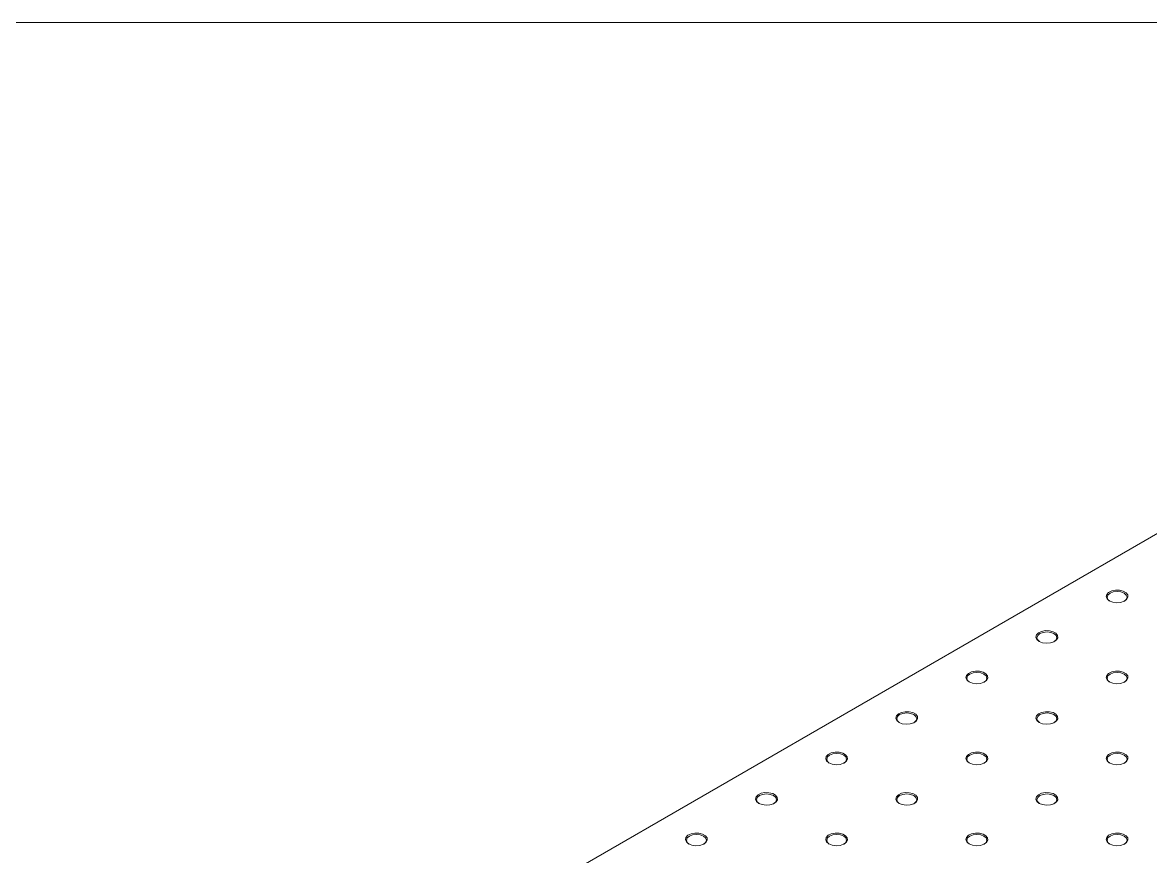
# Model space of a CAD drawing. Header units: inches. Extents: x 0.1 to 10.9, y 0 to 8.5.
# Drawn here: x 6.836 to 7.87, y 7.686 to 8.451 of the extents above; entities that cross this region are included whole.
import ezdxf

# ---------------------------------------------------------------- set-up
doc = ezdxf.new("R2010")
doc.units = ezdxf.units.IN
doc.header["$MEASUREMENT"] = 0

msp = doc.modelspace()

# ---------------------------------------------------------------- linework, layer by layer
at = {"color": 7, "linetype": 'Continuous', "lineweight": 18}
for p, q in [((0.0622, 8.4506), (10.9445, 8.4506)), ((8.4753, 8.3279), (7.3343, 7.6692))]:
    msp.add_line(p, q, dxfattribs=at)
at = {"color": 7, "linetype": 'Continuous', "lineweight": 18, "flags": 128}
for points in [[(7.8327, 7.9206), (7.8307, 7.9224), (7.8298, 7.9245), (7.8303, 7.9266), (7.8321, 7.9284), (7.835, 7.9298), (7.8385, 7.9305), (7.8421, 7.9304), (7.8455, 7.9295), (7.8481, 7.928), (7.8496, 7.9261), (7.8498, 7.9239), (7.8486, 7.9219), (7.8463, 7.9203), (7.843, 7.9192), (7.8394, 7.9189), (7.8358, 7.9194), (7.8327, 7.9206)], [(7.8466, 7.9204), (7.8483, 7.922), (7.849, 7.924), (7.8483, 7.926), (7.8463, 7.9277), (7.8433, 7.9289), (7.8398, 7.9293), (7.8363, 7.9289), (7.8334, 7.9277), (7.8314, 7.926), (7.8307, 7.924), (7.8314, 7.922), (7.8331, 7.9204)], [(7.7685, 7.8835), (7.7664, 7.8853), (7.7655, 7.8874), (7.766, 7.8895), (7.7678, 7.8913), (7.7707, 7.8927), (7.7742, 7.8934), (7.7779, 7.8933), (7.7812, 7.8924), (7.7838, 7.8909), (7.7853, 7.889), (7.7855, 7.8868), (7.7843, 7.8848), (7.782, 7.8832), (7.7788, 7.8821), (7.7751, 7.8818), (7.7715, 7.8823), (7.7685, 7.8835)], [(7.7823, 7.8833), (7.784, 7.8849), (7.7847, 7.8869), (7.784, 7.8889), (7.782, 7.8906), (7.7791, 7.8918), (7.7756, 7.8922), (7.7721, 7.8918), (7.7691, 7.8906), (7.7671, 7.8889), (7.7664, 7.8869), (7.7671, 7.8849), (7.7688, 7.8833)], [(7.7042, 7.8464), (7.7021, 7.8482), (7.7012, 7.8502), (7.7018, 7.8524), (7.7035, 7.8542), (7.7064, 7.8556), (7.7099, 7.8563), (7.7136, 7.8562), (7.717, 7.8553), (7.7196, 7.8538), (7.7211, 7.8518), (7.7212, 7.8497), (7.7201, 7.8477), (7.7177, 7.8461), (7.7145, 7.845), (7.7108, 7.8447), (7.7072, 7.8452), (7.7042, 7.8464)], [(7.718, 7.8462), (7.7197, 7.8478), (7.7204, 7.8498), (7.7197, 7.8518), (7.7177, 7.8535), (7.7148, 7.8546), (7.7113, 7.855), (7.7078, 7.8546), (7.7048, 7.8535), (7.7028, 7.8518), (7.7021, 7.8498), (7.7028, 7.8478), (7.7045, 7.8462)], [(7.8327, 7.8464), (7.8307, 7.8482), (7.8298, 7.8502), (7.8303, 7.8524), (7.8321, 7.8542), (7.835, 7.8556), (7.8385, 7.8563), (7.8421, 7.8562), (7.8455, 7.8553), (7.8481, 7.8538), (7.8496, 7.8518), (7.8498, 7.8497), (7.8486, 7.8477), (7.8463, 7.8461), (7.843, 7.845), (7.8394, 7.8447), (7.8358, 7.8452), (7.8327, 7.8464)], [(7.8466, 7.8462), (7.8483, 7.8478), (7.849, 7.8498), (7.8483, 7.8518), (7.8463, 7.8535), (7.8433, 7.8546), (7.8398, 7.855), (7.8363, 7.8546), (7.8334, 7.8535), (7.8314, 7.8518), (7.8307, 7.8498), (7.8314, 7.8478), (7.8331, 7.8462)], [(7.6399, 7.8093), (7.6378, 7.8111), (7.637, 7.8131), (7.6375, 7.8152), (7.6393, 7.8171), (7.6421, 7.8185), (7.6456, 7.8191), (7.6493, 7.8191), (7.6527, 7.8182), (7.6553, 7.8167), (7.6568, 7.8147), (7.6569, 7.8126), (7.6558, 7.8106), (7.6534, 7.8089), (7.6502, 7.8079), (7.6465, 7.8076), (7.6429, 7.8081), (7.6399, 7.8093)], [(7.6538, 7.8091), (7.6554, 7.8106), (7.6561, 7.8127), (7.6554, 7.8147), (7.6535, 7.8164), (7.6505, 7.8175), (7.647, 7.8179), (7.6435, 7.8175), (7.6405, 7.8164), (7.6386, 7.8147), (7.6379, 7.8127), (7.6386, 7.8106), (7.6402, 7.8091)], [(7.7685, 7.8093), (7.7664, 7.8111), (7.7655, 7.8131), (7.766, 7.8152), (7.7678, 7.8171), (7.7707, 7.8185), (7.7742, 7.8191), (7.7779, 7.8191), (7.7812, 7.8182), (7.7838, 7.8167), (7.7853, 7.8147), (7.7855, 7.8126), (7.7843, 7.8106), (7.782, 7.8089), (7.7788, 7.8079), (7.7751, 7.8076), (7.7715, 7.8081), (7.7685, 7.8093)], [(7.7823, 7.8091), (7.784, 7.8106), (7.7847, 7.8127), (7.784, 7.8147), (7.782, 7.8164), (7.7791, 7.8175), (7.7756, 7.8179), (7.7721, 7.8175), (7.7691, 7.8164), (7.7671, 7.8147), (7.7664, 7.8127), (7.7671, 7.8106), (7.7688, 7.8091)], [(7.5756, 7.7722), (7.5735, 7.774), (7.5727, 7.776), (7.5732, 7.7781), (7.575, 7.78), (7.5778, 7.7814), (7.5813, 7.782), (7.585, 7.7819), (7.5884, 7.7811), (7.591, 7.7796), (7.5925, 7.7776), (7.5927, 7.7755), (7.5915, 7.7735), (7.5891, 7.7718), (7.5859, 7.7708), (7.5822, 7.7705), (7.5787, 7.771), (7.5756, 7.7722)], [(7.5895, 7.772), (7.5912, 7.7735), (7.5918, 7.7756), (7.5912, 7.7776), (7.5892, 7.7793), (7.5862, 7.7804), (7.5827, 7.7808), (7.5792, 7.7804), (7.5763, 7.7793), (7.5743, 7.7776), (7.5736, 7.7756), (7.5743, 7.7735), (7.5759, 7.772)], [(7.7042, 7.7722), (7.7021, 7.774), (7.7012, 7.776), (7.7018, 7.7781), (7.7035, 7.78), (7.7064, 7.7814), (7.7099, 7.782), (7.7136, 7.7819), (7.717, 7.7811), (7.7196, 7.7796), (7.7211, 7.7776), (7.7212, 7.7755), (7.7201, 7.7735), (7.7177, 7.7718), (7.7145, 7.7708), (7.7108, 7.7705), (7.7072, 7.771), (7.7042, 7.7722)], [(7.718, 7.772), (7.7197, 7.7735), (7.7204, 7.7756), (7.7197, 7.7776), (7.7177, 7.7793), (7.7148, 7.7804), (7.7113, 7.7808), (7.7078, 7.7804), (7.7048, 7.7793), (7.7028, 7.7776), (7.7021, 7.7756), (7.7028, 7.7735), (7.7045, 7.772)], [(7.8327, 7.7722), (7.8307, 7.774), (7.8298, 7.776), (7.8303, 7.7781), (7.8321, 7.78), (7.835, 7.7814), (7.8385, 7.782), (7.8421, 7.7819), (7.8455, 7.7811), (7.8481, 7.7796), (7.8496, 7.7776), (7.8498, 7.7755), (7.8486, 7.7735), (7.8463, 7.7718), (7.843, 7.7708), (7.8394, 7.7705), (7.8358, 7.771), (7.8327, 7.7722)], [(7.8466, 7.772), (7.8483, 7.7735), (7.849, 7.7756), (7.8483, 7.7776), (7.8463, 7.7793), (7.8433, 7.7804), (7.8398, 7.7808), (7.8363, 7.7804), (7.8334, 7.7793), (7.8314, 7.7776), (7.8307, 7.7756), (7.8314, 7.7735), (7.8331, 7.772)], [(7.5113, 7.7351), (7.5092, 7.7368), (7.5084, 7.7389), (7.5089, 7.741), (7.5107, 7.7429), (7.5135, 7.7443), (7.517, 7.7449), (7.5207, 7.7448), (7.5241, 7.744), (7.5267, 7.7425), (7.5282, 7.7405), (7.5284, 7.7384), (7.5272, 7.7364), (7.5248, 7.7347), (7.5216, 7.7337), (7.518, 7.7334), (7.5144, 7.7339), (7.5113, 7.7351)], [(7.5252, 7.7349), (7.5269, 7.7364), (7.5276, 7.7384), (7.5269, 7.7405), (7.5249, 7.7422), (7.5219, 7.7433), (7.5184, 7.7437), (7.5149, 7.7433), (7.512, 7.7422), (7.51, 7.7405), (7.5093, 7.7384), (7.51, 7.7364), (7.5117, 7.7349)], [(7.6399, 7.7351), (7.6378, 7.7368), (7.637, 7.7389), (7.6375, 7.741), (7.6393, 7.7429), (7.6421, 7.7443), (7.6456, 7.7449), (7.6493, 7.7448), (7.6527, 7.744), (7.6553, 7.7425), (7.6568, 7.7405), (7.6569, 7.7384), (7.6558, 7.7364), (7.6534, 7.7347), (7.6502, 7.7337), (7.6465, 7.7334), (7.6429, 7.7339), (7.6399, 7.7351)], [(7.6538, 7.7349), (7.6554, 7.7364), (7.6561, 7.7384), (7.6554, 7.7405), (7.6535, 7.7422), (7.6505, 7.7433), (7.647, 7.7437), (7.6435, 7.7433), (7.6405, 7.7422), (7.6386, 7.7405), (7.6379, 7.7384), (7.6386, 7.7364), (7.6402, 7.7349)], [(7.7685, 7.7351), (7.7664, 7.7368), (7.7655, 7.7389), (7.766, 7.741), (7.7678, 7.7429), (7.7707, 7.7443), (7.7742, 7.7449), (7.7779, 7.7448), (7.7812, 7.744), (7.7838, 7.7425), (7.7853, 7.7405), (7.7855, 7.7384), (7.7843, 7.7364), (7.782, 7.7347), (7.7788, 7.7337), (7.7751, 7.7334), (7.7715, 7.7339), (7.7685, 7.7351)], [(7.7823, 7.7349), (7.784, 7.7364), (7.7847, 7.7384), (7.784, 7.7405), (7.782, 7.7422), (7.7791, 7.7433), (7.7756, 7.7437), (7.7721, 7.7433), (7.7691, 7.7422), (7.7671, 7.7405), (7.7664, 7.7384), (7.7671, 7.7364), (7.7688, 7.7349)], [(7.447, 7.698), (7.445, 7.6997), (7.4441, 7.7018), (7.4446, 7.7039), (7.4464, 7.7058), (7.4493, 7.7071), (7.4528, 7.7078), (7.4564, 7.7077), (7.4598, 7.7069), (7.4624, 7.7054), (7.4639, 7.7034), (7.4641, 7.7013), (7.4629, 7.6993), (7.4606, 7.6976), (7.4573, 7.6966), (7.4537, 7.6963), (7.4501, 7.6968), (7.447, 7.698)], [(7.4609, 7.6978), (7.4626, 7.6993), (7.4633, 7.7013), (7.4626, 7.7034), (7.4606, 7.7051), (7.4576, 7.7062), (7.4541, 7.7066), (7.4507, 7.7062), (7.4477, 7.7051), (7.4457, 7.7034), (7.445, 7.7013), (7.4457, 7.6993), (7.4474, 7.6978)], [(7.5756, 7.698), (7.5735, 7.6997), (7.5727, 7.7018), (7.5732, 7.7039), (7.575, 7.7058), (7.5778, 7.7071), (7.5813, 7.7078), (7.585, 7.7077), (7.5884, 7.7069), (7.591, 7.7054), (7.5925, 7.7034), (7.5927, 7.7013), (7.5915, 7.6993), (7.5891, 7.6976), (7.5859, 7.6966), (7.5822, 7.6963), (7.5787, 7.6968), (7.5756, 7.698)], [(7.5895, 7.6978), (7.5912, 7.6993), (7.5918, 7.7013), (7.5912, 7.7034), (7.5892, 7.7051), (7.5862, 7.7062), (7.5827, 7.7066), (7.5792, 7.7062), (7.5763, 7.7051), (7.5743, 7.7034), (7.5736, 7.7013), (7.5743, 7.6993), (7.5759, 7.6978)], [(7.7042, 7.698), (7.7021, 7.6997), (7.7012, 7.7018), (7.7018, 7.7039), (7.7035, 7.7058), (7.7064, 7.7071), (7.7099, 7.7078), (7.7136, 7.7077), (7.717, 7.7069), (7.7196, 7.7054), (7.7211, 7.7034), (7.7212, 7.7013), (7.7201, 7.6993), (7.7177, 7.6976), (7.7145, 7.6966), (7.7108, 7.6963), (7.7072, 7.6968), (7.7042, 7.698)], [(7.718, 7.6978), (7.7197, 7.6993), (7.7204, 7.7013), (7.7197, 7.7034), (7.7177, 7.7051), (7.7148, 7.7062), (7.7113, 7.7066), (7.7078, 7.7062), (7.7048, 7.7051), (7.7028, 7.7034), (7.7021, 7.7013), (7.7028, 7.6993), (7.7045, 7.6978)], [(7.8327, 7.698), (7.8307, 7.6997), (7.8298, 7.7018), (7.8303, 7.7039), (7.8321, 7.7058), (7.835, 7.7071), (7.8385, 7.7078), (7.8421, 7.7077), (7.8455, 7.7069), (7.8481, 7.7054), (7.8496, 7.7034), (7.8498, 7.7013), (7.8486, 7.6993), (7.8463, 7.6976), (7.843, 7.6966), (7.8394, 7.6963), (7.8358, 7.6968), (7.8327, 7.698)], [(7.8466, 7.6978), (7.8483, 7.6993), (7.849, 7.7013), (7.8483, 7.7034), (7.8463, 7.7051), (7.8433, 7.7062), (7.8398, 7.7066), (7.8363, 7.7062), (7.8334, 7.7051), (7.8314, 7.7034), (7.8307, 7.7013), (7.8314, 7.6993), (7.8331, 7.6978)]]:
    msp.add_lwpolyline(points, dxfattribs=at)

doc.saveas('drawing.dxf')
